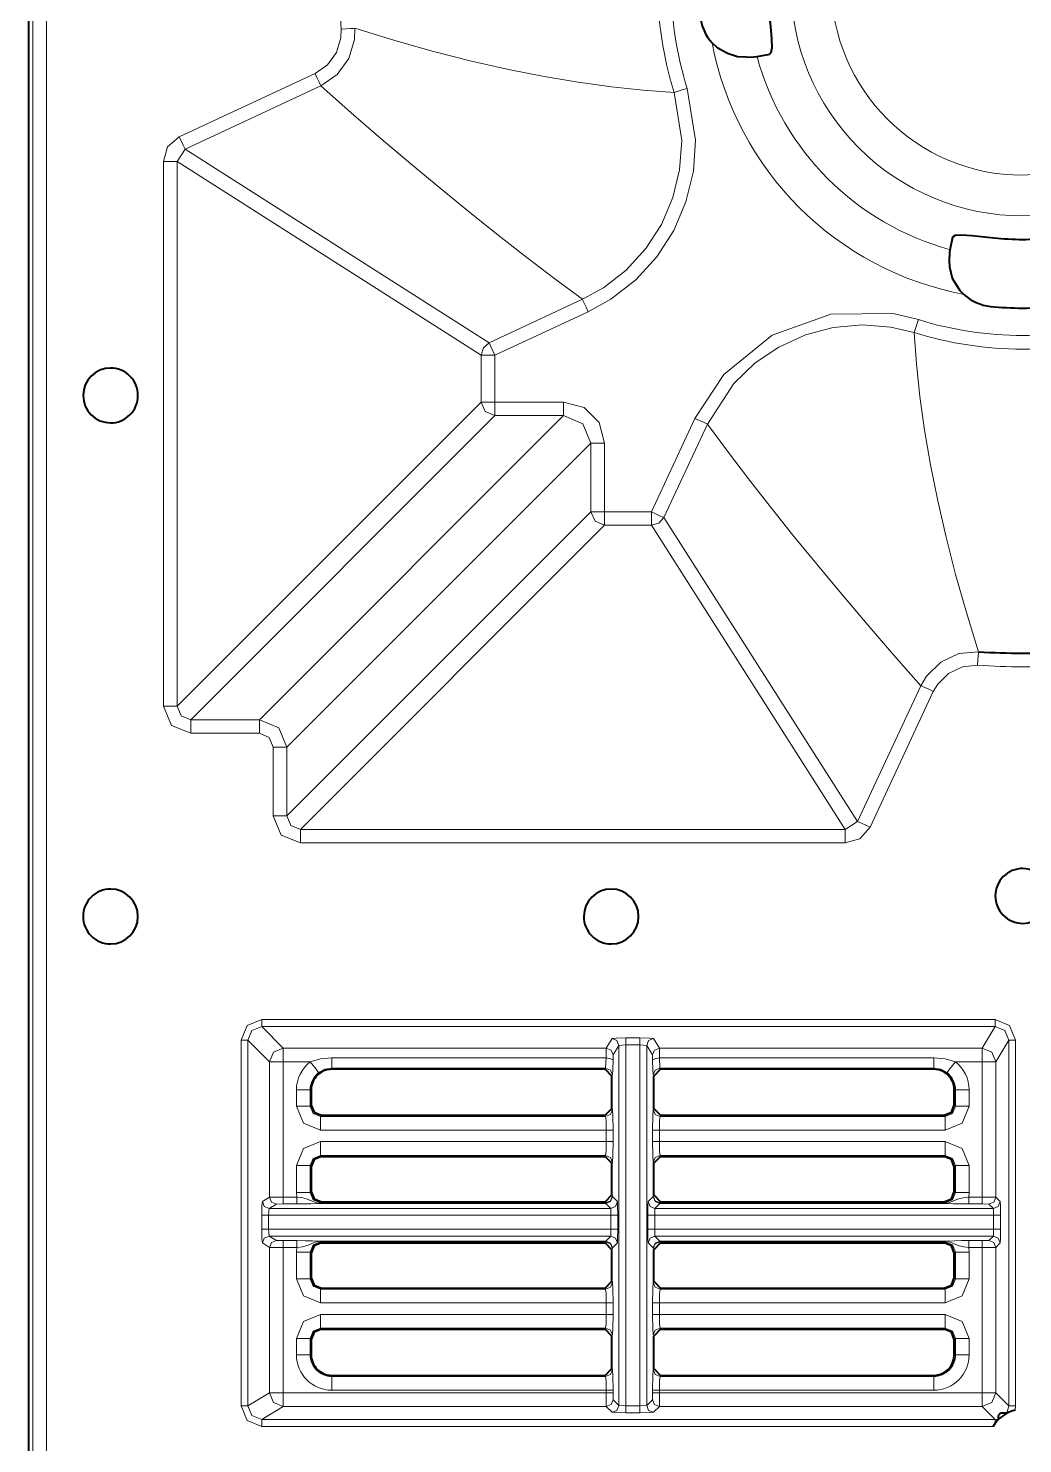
# Model space of a CAD drawing. Header units: millimetres. Extents: x 0 to 2941, y -405 to 1422.
# Drawn here: x 121.6 to 194.1, y 519.2 to 622.5 of the extents above; entities that cross this region are included whole.
import ezdxf

# ---------------------------------------------------------------- set-up
doc = ezdxf.new("R2010")
doc.units = ezdxf.units.MM
doc.layers.add('FINE', color=9, linetype='Continuous')
doc.layers.add('OUTLINE', color=7, linetype='Continuous')

msp = doc.modelspace()

# ---------------------------------------------------------------- linework, layer by layer
at = {"layer": 'FINE', "lineweight": 9}
for p, q in [((121.91, 135.69), (121.91, 685.66)), ((122.91, 685.66), (122.91, 135.69)), ((132.57, 614.56), (142.48, 619.18)), ((142.9, 618.27), (133, 613.65)), ((133, 613.65), (132.42, 612.75)), ((133, 613.65), (155.17, 599.53)), ((131.42, 573.04), (131.42, 612.75)), ((154.59, 598.62), (132.42, 612.75)), ((132.42, 612.75), (132.42, 573.04)), ((155.17, 599.53), (161.97, 602.7)), ((162.39, 601.8), (155.59, 598.62)), ((154.59, 595.21), (154.59, 598.62)), ((155.59, 598.62), (155.59, 595.21)), ((132.42, 573.04), (154.59, 595.21)), ((155.59, 595.21), (160.6, 595.21)), ((167, 587.21), (170.17, 594.02)), ((162.59, 592.22), (140.42, 570.05)), ((163.59, 592.22), (163.59, 587.21)), ((140.42, 565.04), (162.59, 587.21)), ((163.59, 587.21), (167, 587.21)), ((163.59, 586.22), (141.42, 564.04)), ((167, 586.22), (163.59, 586.22)), ((181.13, 564.04), (167, 586.22)), ((187.55, 574.1), (182.94, 564.2)), ((138.42, 571.05), (133.42, 571.05)), ((139.42, 565.04), (139.42, 570.05)), ((140.42, 570.05), (140.42, 565.04)), ((141.42, 564.04), (181.13, 564.04)), ((181.13, 564.04), (182.03, 564.62)), ((181.13, 563.05), (141.42, 563.05)), ((138.59, 550.17), (192.05, 550.17)), ((192.05, 549.67), (138.59, 549.67)), ((138.59, 549.67), (140.16, 548.09)), ((191.11, 548.09), (192.05, 549.67)), ((137.09, 522), (137.09, 548.67)), ((137.59, 548.67), (137.59, 522)), ((139.16, 547.09), (137.59, 548.67)), ((163.71, 548.09), (164.13, 548.79)), ((164.63, 548.29), (164.21, 547.59)), ((165.13, 548.34), (164.63, 548.29)), ((164.63, 522.03), (164.63, 548.29)), ((165.13, 548.84), (166.16, 548.84)), ((166.66, 548.29), (166.16, 548.34)), ((167.16, 548.79), (167.58, 548.09)), ((193.05, 548.67), (192.11, 547.09)), ((193.05, 522), (193.05, 548.67)), ((193.55, 548.67), (193.55, 522)), ((140.16, 548.09), (163.71, 548.09)), ((143.7, 547.37), (163.7, 547.37)), ((163.66, 546.64), (163.7, 547.37)), ((163.7, 547.37), (163.71, 548.09)), ((164.21, 547.59), (164.2, 547.23)), ((167.09, 547.23), (167.08, 547.59)), ((167.58, 548.09), (167.59, 547.37)), ((167.58, 548.09), (191.11, 548.09)), ((167.59, 547.37), (167.62, 546.64)), ((167.59, 547.37), (187.58, 547.37)), ((139.16, 537.22), (139.16, 547.09)), ((140.16, 547.09), (140.16, 537.23)), ((142.13, 547.09), (140.16, 547.09)), ((163.66, 546.64), (143.7, 546.64)), ((143.7, 546.64), (143.7, 546.55)), ((163.62, 546.55), (163.66, 546.64)), ((164.16, 546.14), (164.12, 546.05)), ((167.17, 546.05), (167.12, 546.14)), ((187.58, 546.64), (167.62, 546.64)), ((167.62, 546.64), (167.67, 546.55)), ((187.58, 546.55), (187.58, 546.64)), ((191.11, 547.09), (189.16, 547.09)), ((191.11, 537.23), (191.11, 547.09)), ((192.11, 547.09), (192.11, 537.22)), ((141.12, 543.86), (141.12, 545.05)), ((142.12, 545.05), (142.12, 543.86)), ((142.2, 545.05), (142.12, 545.05)), ((189.17, 545.05), (189.08, 545.05)), ((189.17, 543.86), (189.17, 545.05)), ((190.16, 545.05), (190.16, 543.86)), ((142.12, 543.86), (142.2, 543.94)), ((142.95, 543.19), (142.87, 543.11)), ((164.12, 543.69), (164.16, 543.61)), ((167.13, 543.61), (167.17, 543.69)), ((189.08, 543.94), (189.17, 543.86)), ((164.2, 542.11), (164.2, 541.27)), ((167.09, 541.27), (167.09, 542.11)), ((167.59, 542.11), (167.59, 541.27)), ((188.42, 542.11), (167.59, 542.11)), ((167.59, 541.27), (188.42, 541.27)), ((188.34, 540.19), (188.42, 540.27)), ((141.12, 537.56), (141.12, 539.52)), ((164.16, 539.77), (164.12, 539.69)), ((167.17, 539.69), (167.13, 539.77)), ((190.16, 539.52), (190.16, 537.56)), ((138.64, 536.9), (139.16, 537.22)), ((140.16, 537.23), (141.15, 537.23)), ((141.15, 537.23), (141.12, 537.56)), ((142.95, 536.89), (142.87, 536.81)), ((164.12, 537.39), (164.16, 537.31)), ((164.16, 537.31), (164.17, 537.26)), ((164.17, 537.26), (164.53, 536.9)), ((166.76, 536.9), (167.12, 537.26)), ((167.12, 537.26), (167.13, 537.31)), ((167.13, 537.31), (167.17, 537.39)), ((167.63, 536.81), (167.62, 536.77)), ((167.62, 536.77), (188.42, 536.77)), ((167.67, 536.89), (167.63, 536.81)), ((167.63, 536.81), (188.42, 536.81)), ((188.42, 536.81), (188.34, 536.89)), ((190.16, 537.56), (190.13, 537.23)), ((190.13, 537.23), (191.11, 537.23)), ((138.59, 534.88), (138.59, 535.9)), ((139.14, 536.4), (139.09, 535.9)), ((139.66, 536.72), (139.14, 536.4)), ((140.16, 536.73), (139.66, 536.72)), ((141.15, 536.73), (140.16, 536.73)), ((164.05, 535.9), (164.03, 536.4)), ((164.05, 534.88), (164.05, 535.9)), ((166.74, 534.88), (166.74, 535.9)), ((167.26, 536.4), (167.24, 535.9)), ((167.62, 536.76), (167.26, 536.4)), ((167.26, 536.4), (191.93, 536.4)), ((188.42, 536.76), (167.62, 536.76)), ((191.11, 536.73), (190.13, 536.73)), ((191.61, 536.72), (191.11, 536.73)), ((191.93, 536.4), (191.61, 536.72)), ((191.95, 535.9), (191.93, 536.4)), ((191.95, 534.88), (191.95, 535.9)), ((139.09, 534.88), (164.05, 534.88)), ((139.09, 534.88), (139.14, 534.38)), ((164.03, 534.38), (164.05, 534.88)), ((167.24, 534.88), (167.26, 534.38)), ((191.93, 534.38), (191.95, 534.88)), ((139.16, 533.56), (138.64, 533.88)), ((164.03, 534.38), (139.14, 534.38)), ((163.67, 534), (142.87, 534)), ((142.87, 533.97), (142.95, 533.89)), ((163.66, 533.97), (142.87, 533.97)), ((163.62, 533.89), (163.66, 533.97)), ((163.66, 533.97), (163.67, 534)), ((164.53, 533.88), (164.17, 533.52)), ((167.12, 533.52), (166.76, 533.88)), ((191.93, 534.38), (167.26, 534.38)), ((167.26, 534.38), (167.62, 534.02)), ((167.62, 534.02), (188.42, 534.02)), ((188.42, 534), (167.62, 534)), ((167.62, 534), (167.63, 533.97)), ((188.42, 533.97), (167.63, 533.97)), ((167.63, 533.97), (167.67, 533.89)), ((188.34, 533.89), (188.42, 533.97)), ((190.13, 534.05), (191.11, 534.05)), ((191.11, 534.05), (191.61, 534.06)), ((191.61, 534.06), (191.93, 534.38)), ((192.43, 533.88), (192.11, 533.56)), ((139.16, 522.95), (139.16, 533.56)), ((140.16, 533.55), (140.16, 522.95)), ((141.15, 533.55), (140.16, 533.55)), ((141.12, 533.22), (141.15, 533.55)), ((141.12, 531.26), (141.12, 533.22)), ((142.2, 533.14), (142.12, 533.22)), ((142.12, 533.22), (142.12, 531.26)), ((164.16, 533.47), (164.12, 533.39)), ((164.17, 533.52), (164.16, 533.47)), ((167.13, 533.47), (167.12, 533.52)), ((167.17, 533.39), (167.13, 533.47)), ((189.17, 533.22), (189.08, 533.14)), ((190.16, 533.22), (190.16, 531.26)), ((191.11, 522.95), (191.11, 533.55)), ((192.11, 533.56), (192.11, 522.95)), ((142.12, 531.26), (142.2, 531.34)), ((142.95, 530.59), (142.87, 530.51)), ((164.12, 531.09), (164.16, 531.01)), ((167.13, 531.01), (167.17, 531.09)), ((167.67, 530.59), (167.63, 530.51)), ((188.42, 530.51), (188.34, 530.59)), ((167.63, 530.51), (188.42, 530.51)), ((163.7, 529.51), (142.87, 529.51)), ((142.87, 528.67), (163.7, 528.67)), ((163.7, 528.67), (163.7, 529.51)), ((164.2, 529.51), (164.2, 528.67)), ((167.09, 528.67), (167.09, 529.51)), ((188.42, 529.51), (167.59, 529.51)), ((167.59, 529.51), (167.59, 528.67)), ((167.59, 528.67), (188.42, 528.67)), ((167.63, 527.67), (167.67, 527.59)), ((188.42, 527.67), (167.63, 527.67)), ((188.34, 527.59), (188.42, 527.67)), ((141.12, 525.72), (141.12, 526.92)), ((142.2, 526.84), (142.12, 526.92)), ((142.12, 526.92), (142.12, 525.72)), ((164.16, 527.17), (164.12, 527.09)), ((167.17, 527.09), (167.13, 527.17)), ((189.17, 526.92), (189.08, 526.84)), ((189.17, 525.72), (189.17, 526.92)), ((190.16, 526.92), (190.16, 525.72)), ((142.12, 525.72), (142.2, 525.72)), ((189.08, 525.72), (189.17, 525.72)), ((164.12, 524.72), (164.16, 524.64)), ((167.13, 524.64), (167.17, 524.72)), ((143.7, 524.22), (143.7, 524.14)), ((143.7, 524.14), (163.66, 524.14)), ((163.66, 524.14), (163.62, 524.22)), ((167.67, 524.22), (167.63, 524.14)), ((167.63, 524.14), (187.58, 524.14)), ((187.58, 524.14), (187.58, 524.22)), ((137.59, 522), (139.16, 522.95)), ((140.16, 522.95), (163.7, 522.95)), ((163.7, 523.14), (143.7, 523.14)), ((163.7, 522.95), (163.7, 523.14)), ((164.2, 523.14), (164.2, 522.95)), ((164.2, 522.95), (164.21, 522.45)), ((164.21, 522.45), (164.63, 522.03)), ((166.66, 522.03), (167.08, 522.45)), ((167.08, 522.45), (167.09, 522.95)), ((167.09, 522.95), (167.09, 523.14)), ((167.59, 522.95), (191.11, 522.95)), ((192.11, 522.95), (193.05, 522)), ((164.63, 522.03), (165.13, 522)), ((166.16, 521.5), (165.13, 521.5)), ((166.16, 522), (166.66, 522.03)), ((192.9, 521.46), (193.05, 522)), ((193.55, 522), (193.52, 521.68)), ((191.91, 520.5), (138.59, 520.5)), ((192.05, 521), (192.31, 521.04))]:
    msp.add_line(p, q, dxfattribs=at)
for points in [[(177.17, 625.69, 0.414214), (194.07, 608.79, 0.414213), (210.97, 625.69, 0.414214), (194.07, 642.59), (191.79, 642.43), (189.6, 641.98), (187.52, 641.25), (185.57, 640.27), (183.77, 639.05), (182.14, 637.62), (180.71, 635.99), (179.49, 634.19), (178.5, 632.24), (177.78, 630.16), (177.32, 627.97)], [(208.01, 625.69, 0.414215), (194.07, 639.63, 0.414212), (180.12, 625.69, 0.414211), (194.07, 611.75), (195.95, 611.87), (197.76, 612.25), (199.47, 612.85), (201.08, 613.66), (202.57, 614.67), (203.91, 615.85), (205.09, 617.19), (206.1, 618.68), (206.91, 620.28), (207.51, 622), (207.88, 623.81)]]:
    msp.add_lwpolyline(points, format="xyb", close=True, dxfattribs=at)
for points in [[(168.65, 633.59, 0.151875), (168.65, 617.79)], [(169.6, 633.3, 0.151872), (169.6, 618.08)], [(144.38, 628.98, 0.033064), (144.38, 622.4)], [(171.43, 621.4, 0.308304), (189.78, 603.06)], [(174.7, 620.4, 0.265412), (188.78, 606.32)], [(186.46, 601.22, 0.151863), (201.67, 601.22)], [(186.16, 600.27, 0.151876), (201.97, 600.27)], [(190.78, 576.01, 0.03306), (197.36, 576.01)], [(142.13, 547.09, 0.232238), (141.12, 545.05)], [(143.7, 546.64), (143.2, 546.55), (142.74, 546.3, 0.232136), (142.12, 545.05)], [(189.17, 545.05, 0.23222), (188.55, 546.3)], [(190.16, 545.05, 0.232227), (189.16, 547.09)], [(141.12, 525.72, 0.414201), (143.7, 523.14)], [(142.12, 525.72, 0.414237), (143.7, 524.14)], [(187.58, 524.14, 0.414214), (189.17, 525.72)], [(187.58, 523.14, 0.414223), (190.16, 525.72)]]:
    msp.add_lwpolyline(points, format="xyb", dxfattribs=at)
for points in [[(145.38, 622.47), (145.36, 621.65), (144.94, 620.27), (144.09, 619.1), (142.9, 618.27)], [(144.38, 622.4), (144.75, 622.42), (145.07, 622.45), (145.29, 622.46), (145.38, 622.47)], [(145.38, 622.47), (148.29, 621.57), (151.12, 620.77), (153.88, 620.07), (156.57, 619.46), (159.19, 618.94), (161.67, 618.53), (164.08, 618.2), (166.41, 617.95), (168.65, 617.79)], [(142.48, 619.18), (143.39, 619.81), (144.05, 620.71), (144.37, 621.78), (144.38, 622.4)], [(142.48, 619.18), (142.63, 618.84), (142.77, 618.55), (142.86, 618.36), (142.9, 618.27)], [(161.97, 602.7), (159.96, 604.19), (157.92, 605.75), (155.84, 607.37), (153.73, 609.05), (151.6, 610.8), (149.47, 612.57), (147.31, 614.41), (145.12, 616.31), (142.9, 618.27)], [(161.97, 602.7), (163.5, 603.55), (165.15, 604.82), (166.6, 606.4), (167.73, 608.15), (168.57, 610.12), (169.06, 612.14), (169.21, 614.28), (168.65, 617.79)], [(169.6, 618.08), (170.21, 614.3), (170.06, 612.05), (169.52, 609.8), (168.64, 607.73), (167.39, 605.79), (165.87, 604.13), (164.04, 602.71), (162.39, 601.8)], [(169.6, 618.08), (169.25, 617.97), (168.94, 617.88), (168.73, 617.81), (168.65, 617.79)], [(131.42, 612.75), (131.73, 613.82), (132.57, 614.56)], [(132.57, 614.56), (132.86, 613.94), (133, 613.65)], [(131.42, 612.75), (132.11, 612.75), (132.42, 612.75)], [(162.39, 601.8), (162.24, 602.13), (162.1, 602.42), (162.01, 602.62), (161.97, 602.7)], [(170.17, 594.02), (172.27, 597.23), (175.8, 600.09), (180.08, 601.63), (184.62, 601.66), (186.46, 601.22)], [(186.16, 600.27), (184.46, 600.67), (182.39, 600.84), (180.25, 600.64), (178.24, 600.11), (176.29, 599.22), (174.57, 598.06), (173.02, 596.57), (171.08, 593.6)], [(186.16, 600.27), (186.19, 600.36), (186.26, 600.57), (186.35, 600.87), (186.46, 601.22)], [(186.16, 600.27), (186.33, 597.99), (186.58, 595.62), (186.92, 593.16), (187.35, 590.63), (187.87, 588.01), (188.48, 585.36), (189.17, 582.64), (189.96, 579.86), (190.84, 577)], [(154.59, 598.62), (154.75, 599.16), (155.17, 599.53)], [(155.59, 598.62), (155.3, 599.25), (155.17, 599.53)], [(155.59, 598.62), (154.9, 598.62), (154.59, 598.62)], [(155.59, 595.21), (154.9, 595.21), (154.59, 595.21)], [(160.6, 594.22), (155.59, 594.22), (154.89, 594.51), (154.59, 595.21)], [(155.59, 595.21), (155.59, 594.53), (155.59, 594.22)], [(160.6, 595.21), (162.09, 594.81), (163.19, 593.72), (163.59, 592.22)], [(160.6, 595.21), (160.6, 594.53), (160.6, 594.22)], [(155.59, 594.22), (133.42, 572.04), (138.42, 572.04), (160.6, 594.22)], [(162.59, 592.22), (162.01, 593.63), (160.6, 594.22)], [(171.08, 593.6), (167.91, 586.79), (167.54, 586.37), (167, 586.22)], [(171.08, 593.6), (170.99, 593.64), (170.8, 593.73), (170.51, 593.86), (170.17, 594.02)], [(186.65, 574.52), (184.65, 576.78), (182.72, 579.01), (180.85, 581.21), (179.05, 583.38), (177.3, 585.51), (175.66, 587.58), (174.07, 589.61), (172.54, 591.62), (171.08, 593.6)], [(163.59, 592.22), (162.9, 592.22), (162.59, 592.22)], [(163.59, 586.22), (162.89, 586.51), (162.59, 587.21), (162.59, 592.22)], [(163.59, 587.21), (162.9, 587.21), (162.59, 587.21)], [(163.59, 586.22), (163.59, 586.53), (163.59, 587.21)], [(167.91, 586.79), (167.62, 586.92), (167, 587.21)], [(167, 586.22), (167, 586.53), (167, 587.21)], [(167.91, 586.79), (182.03, 564.62), (186.65, 574.52)], [(186.65, 574.52), (187.06, 575.22), (188.09, 576.24), (189.4, 576.86), (190.84, 577)], [(190.78, 576.01), (189.67, 575.89), (188.66, 575.42), (187.87, 574.64), (187.55, 574.1)], [(190.78, 576.01), (190.8, 576.38), (190.82, 576.69), (190.84, 576.91), (190.84, 577)], [(187.55, 574.1), (187.22, 574.26), (186.93, 574.39), (186.73, 574.49), (186.65, 574.52)], [(131.42, 573.04), (132.11, 573.04), (132.42, 573.04)], [(133.42, 571.05), (132.01, 571.63), (131.42, 573.04)], [(132.42, 573.04), (132.71, 572.33), (133.42, 572.04)], [(133.42, 571.05), (133.42, 571.73), (133.42, 572.04)], [(138.42, 571.05), (138.42, 571.73), (138.42, 572.04)], [(138.42, 572.04), (139.83, 571.46), (140.42, 570.05)], [(139.42, 570.05), (139.13, 570.75), (138.42, 571.05)], [(139.42, 570.05), (140.11, 570.05), (140.42, 570.05)], [(139.42, 565.04), (140.11, 565.04), (140.42, 565.04)], [(141.42, 563.05), (140.01, 563.63), (139.42, 565.04)], [(140.42, 565.04), (140.71, 564.33), (141.42, 564.04)], [(141.42, 563.05), (141.42, 563.73), (141.42, 564.04)], [(182.94, 564.2), (182.2, 563.36), (181.13, 563.05)], [(181.13, 563.05), (181.13, 563.73), (181.13, 564.04)], [(182.94, 564.2), (182.31, 564.49), (182.03, 564.62)], [(137.09, 548.67), (137.53, 549.73), (138.59, 550.17)], [(138.59, 549.67), (137.88, 549.38), (137.59, 548.67)], [(138.59, 550.17), (138.59, 549.82), (138.59, 549.67)], [(192.05, 550.17), (192.05, 549.82), (192.05, 549.67)], [(192.05, 550.17), (193.11, 549.73), (193.55, 548.67)], [(193.05, 548.67), (192.76, 549.38), (192.05, 549.67)], [(137.59, 548.67), (137.43, 548.67), (137.09, 548.67)], [(164.13, 548.79), (164.43, 548.82), (165.13, 548.84)], [(164.63, 548.29), (164.48, 548.65), (164.13, 548.79)], [(165.13, 548.34), (165.13, 548.68), (165.13, 548.84)], [(166.16, 522), (166.16, 548.34), (165.13, 548.34)], [(165.13, 548.34), (165.13, 522), (166.16, 522)], [(166.16, 548.34), (166.16, 548.68), (166.16, 548.84)], [(166.16, 548.84), (166.86, 548.82), (167.16, 548.79)], [(166.66, 548.29), (166.8, 548.65), (167.16, 548.79)], [(167.08, 547.59), (166.66, 548.29), (166.66, 522.03)], [(193.55, 548.67), (193.2, 548.67), (193.05, 548.67)], [(139.16, 547.09), (139.46, 547.8), (140.16, 548.09)], [(140.16, 548.09), (140.16, 547.79), (140.16, 547.09)], [(142.13, 547.09), (142.88, 547.3), (143.7, 547.37)], [(143.7, 547.37), (143.7, 546.86), (143.7, 546.64)], [(164.2, 547.23), (164.05, 547.32), (163.7, 547.37)], [(164.21, 547.59), (164.06, 547.95), (163.71, 548.09)], [(164.2, 547.23), (164.19, 546.47), (164.16, 546.14)], [(167.08, 547.59), (167.22, 547.95), (167.58, 548.09)], [(167.09, 547.23), (167.24, 547.32), (167.59, 547.37)], [(167.12, 546.14), (167.1, 546.47), (167.09, 547.23)], [(187.58, 547.37), (187.58, 546.86), (187.58, 546.64)], [(187.58, 547.37), (188.42, 547.3), (189.16, 547.09)], [(191.11, 548.09), (191.82, 547.8), (192.11, 547.09)], [(191.11, 548.09), (191.11, 547.79), (191.11, 547.09)], [(140.16, 547.09), (139.47, 547.09), (139.16, 547.09)], [(142.13, 547.09), (142.55, 546.55), (142.74, 546.3)], [(164.16, 546.14), (164.02, 546.49), (163.66, 546.64)], [(167.12, 546.14), (167.27, 546.49), (167.62, 546.64)], [(188.55, 546.3), (188.1, 546.55), (187.58, 546.64)], [(189.16, 547.09), (188.74, 546.55), (188.55, 546.3)], [(192.11, 547.09), (191.81, 547.09), (191.11, 547.09)], [(142.12, 545.05), (141.81, 545.05), (141.12, 545.05)], [(190.16, 545.05), (189.48, 545.05), (189.17, 545.05)], [(142.12, 543.86), (141.81, 543.86), (141.12, 543.86)], [(142.87, 542.11), (141.64, 542.62), (141.12, 543.86)], [(142.12, 543.86), (142.34, 543.32), (142.87, 543.11)], [(142.87, 543.11), (163.66, 543.11), (163.62, 543.19)], [(142.87, 543.11), (142.87, 542.8), (142.87, 542.11)], [(163.66, 543.11), (164.01, 543.25), (164.16, 543.61)], [(163.7, 542.11), (163.69, 542.8), (163.66, 543.11)], [(164.16, 543.61), (164.19, 543.14), (164.2, 542.11)], [(167.09, 542.11), (167.1, 543.14), (167.13, 543.61)], [(167.13, 543.61), (167.27, 543.25), (167.63, 543.11)], [(167.63, 543.11), (167.6, 542.8), (167.59, 542.11)], [(167.67, 543.19), (167.63, 543.11), (188.42, 543.11), (188.34, 543.19)], [(188.42, 543.11), (188.95, 543.32), (189.17, 543.86)], [(190.16, 543.86), (189.65, 542.62), (188.42, 542.11)], [(188.42, 543.11), (188.42, 542.8), (188.42, 542.11)], [(189.17, 543.86), (189.48, 543.86), (190.16, 543.86)], [(142.87, 541.27), (163.7, 541.27), (163.7, 542.11), (142.87, 542.11)], [(163.7, 542.11), (164.05, 542.11), (164.2, 542.11)], [(167.09, 542.11), (167.24, 542.11), (167.59, 542.11)], [(141.12, 539.52), (141.64, 540.76), (142.87, 541.27)], [(142.87, 540.27), (142.87, 540.58), (142.87, 541.27)], [(163.66, 540.27), (163.69, 540.58), (163.7, 541.27)], [(163.7, 541.27), (164.05, 541.27), (164.2, 541.27)], [(164.2, 541.27), (164.19, 540.24), (164.16, 539.77)], [(167.09, 541.27), (167.24, 541.27), (167.59, 541.27)], [(167.13, 539.77), (167.1, 540.24), (167.09, 541.27)], [(167.59, 541.27), (167.6, 540.58), (167.63, 540.27)], [(188.42, 540.27), (188.42, 540.58), (188.42, 541.27)], [(188.42, 541.27), (189.65, 540.76), (190.16, 539.52)], [(142.87, 540.27), (142.34, 540.05), (142.12, 539.52)], [(163.62, 540.19), (163.66, 540.27), (142.87, 540.27), (142.95, 540.19)], [(163.66, 540.27), (164.01, 540.12), (164.16, 539.77)], [(167.13, 539.77), (167.27, 540.12), (167.63, 540.27)], [(188.42, 540.27), (167.63, 540.27), (167.67, 540.19)], [(189.17, 539.52), (188.95, 540.05), (188.42, 540.27)], [(142.12, 539.52), (141.81, 539.52), (141.12, 539.52)], [(142.2, 539.44), (142.12, 539.52), (142.12, 537.56), (142.2, 537.64)], [(189.08, 537.64), (189.17, 537.56), (189.17, 539.52), (189.08, 539.44)], [(190.16, 539.52), (189.48, 539.52), (189.17, 539.52)], [(138.59, 535.9), (138.61, 536.6), (138.64, 536.9)], [(138.64, 536.9), (138.78, 536.55), (139.14, 536.4)], [(139.16, 537.22), (139.47, 537.23), (140.16, 537.23)], [(139.16, 537.22), (139.31, 536.86), (139.66, 536.72)], [(140.16, 537.23), (140.16, 536.88), (140.16, 536.73)], [(142.12, 537.56), (141.81, 537.56), (141.12, 537.56)], [(141.15, 537.23), (141.15, 536.88), (141.15, 536.73)], [(141.15, 537.23), (141.52, 537.19), (141.86, 537.11), (142.38, 536.88), (142.52, 536.83), (142.62, 536.8), (142.77, 536.78), (142.84, 536.78), (142.87, 536.77)], [(142.12, 537.56), (142.34, 537.02), (142.87, 536.81)], [(142.87, 536.81), (163.66, 536.81), (163.62, 536.89)], [(142.87, 536.77), (163.67, 536.77), (163.66, 536.81)], [(142.87, 536.77), (142.87, 536.8), (142.87, 536.81)], [(142.87, 536.77), (142.87, 536.76), (142.87, 536.76)], [(164.16, 537.31), (164.01, 536.95), (163.66, 536.81)], [(164.17, 537.26), (164.02, 536.92), (163.67, 536.77)], [(164.17, 537.26), (164.02, 536.9), (163.67, 536.76)], [(163.67, 536.76), (163.67, 536.76), (163.67, 536.77)], [(164.53, 536.9), (164.38, 536.55), (164.03, 536.4)], [(164.53, 536.9), (164.54, 536.6), (164.55, 535.9)], [(166.74, 535.9), (166.74, 536.6), (166.76, 536.9)], [(167.26, 536.4), (166.91, 536.55), (166.76, 536.9)], [(167.62, 536.77), (167.27, 536.92), (167.12, 537.26)], [(167.62, 536.76), (167.27, 536.9), (167.12, 537.26)], [(167.63, 536.81), (167.27, 536.95), (167.13, 537.31)], [(167.62, 536.77), (167.62, 536.76), (167.62, 536.76)], [(188.42, 536.81), (188.95, 537.02), (189.17, 537.56)], [(188.42, 536.77), (188.49, 536.78), (188.57, 536.79), (188.81, 536.85), (189.31, 537.07), (189.73, 537.18), (190.13, 537.23)], [(188.42, 536.77), (188.42, 536.8), (188.42, 536.81)], [(188.42, 536.76), (188.42, 536.76), (188.42, 536.77)], [(190.16, 537.56), (189.48, 537.56), (189.17, 537.56)], [(190.13, 536.73), (190.13, 536.88), (190.13, 537.23)], [(191.11, 536.73), (191.11, 536.88), (191.11, 537.23)], [(191.11, 537.23), (191.81, 537.23), (192.11, 537.22)], [(191.61, 536.72), (191.96, 536.86), (192.11, 537.22)], [(191.93, 536.4), (192.28, 536.55), (192.43, 536.9)], [(192.11, 537.22), (192.43, 536.9), (192.44, 536.6), (192.45, 535.9), (192.45, 534.88)], [(138.59, 535.9), (138.75, 535.9), (139.09, 535.9)], [(164.05, 535.9), (139.09, 535.9), (139.09, 534.88)], [(139.14, 536.4), (164.03, 536.4), (163.67, 536.76)], [(163.67, 536.76), (142.87, 536.76), (142.86, 536.76), (142.83, 536.76), (142.77, 536.76), (142.72, 536.76), (142.65, 536.75), (142.16, 536.74), (141.68, 536.73), (141.15, 536.73)], [(164.55, 535.9), (164.4, 535.9), (164.05, 535.9)], [(164.55, 535.9), (164.55, 534.88), (164.54, 534.18), (164.53, 533.88)], [(167.24, 535.9), (166.89, 535.9), (166.74, 535.9)], [(191.95, 535.9), (167.24, 535.9), (167.24, 534.88), (191.95, 534.88)], [(190.13, 536.73), (189.54, 536.73), (188.99, 536.74), (188.59, 536.75), (188.48, 536.76), (188.44, 536.76), (188.42, 536.76)], [(191.95, 535.9), (192.3, 535.9), (192.45, 535.9)], [(138.59, 534.88), (138.75, 534.88), (139.09, 534.88)], [(138.64, 533.88), (138.61, 534.18), (138.59, 534.88)], [(164.55, 534.88), (164.4, 534.88), (164.05, 534.88)], [(167.24, 534.88), (166.89, 534.88), (166.74, 534.88)], [(166.76, 533.88), (166.74, 534.18), (166.74, 534.88)], [(191.95, 534.88), (192.3, 534.88), (192.45, 534.88)], [(192.45, 534.88), (192.44, 534.18), (192.43, 533.88)], [(138.64, 533.88), (138.78, 534.23), (139.14, 534.38)], [(139.14, 534.38), (139.66, 534.06), (140.16, 534.05), (141.15, 534.05)], [(139.16, 533.56), (139.31, 533.91), (139.66, 534.06)], [(140.16, 533.55), (140.16, 533.9), (140.16, 534.05)], [(141.15, 533.55), (141.15, 533.9), (141.15, 534.05)], [(141.15, 534.05), (141.75, 534.04), (142.29, 534.03), (142.7, 534.02), (142.81, 534.02), (142.84, 534.02), (142.87, 534.02)], [(142.87, 534), (142.8, 534), (142.71, 533.99), (142.47, 533.93), (141.98, 533.71), (141.56, 533.6), (141.15, 533.55)], [(142.87, 533.97), (142.34, 533.75), (142.12, 533.22)], [(142.87, 534.02), (163.67, 534.02), (164.03, 534.38)], [(142.87, 534), (142.87, 534.01), (142.87, 534.02)], [(142.87, 533.97), (142.87, 533.98), (142.87, 534)], [(164.16, 533.47), (164.01, 533.82), (163.66, 533.97)], [(164.17, 533.52), (164.02, 533.87), (163.67, 534.02)], [(163.67, 534), (163.67, 534.01), (163.67, 534.02)], [(164.17, 533.52), (164.02, 533.86), (163.67, 534)], [(164.53, 533.88), (164.38, 534.23), (164.03, 534.38)], [(167.26, 534.38), (166.91, 534.23), (166.76, 533.88)], [(167.62, 534.02), (167.27, 533.87), (167.12, 533.52)], [(167.62, 534), (167.27, 533.86), (167.12, 533.52)], [(167.63, 533.97), (167.27, 533.82), (167.13, 533.47)], [(167.62, 534.02), (167.62, 534.01), (167.62, 534)], [(188.42, 534.02), (188.43, 534.02), (188.46, 534.02), (188.52, 534.02), (188.57, 534.02), (188.64, 534.02), (189.13, 534.04), (189.6, 534.05), (190.13, 534.05)], [(188.42, 534.02), (188.42, 534.01), (188.42, 534)], [(190.13, 533.55), (189.77, 533.59), (189.43, 533.67), (188.91, 533.89), (188.77, 533.94), (188.67, 533.97), (188.52, 534), (188.45, 534), (188.42, 534)], [(188.42, 533.97), (188.42, 533.98), (188.42, 534)], [(189.17, 533.22), (188.95, 533.75), (188.42, 533.97)], [(190.13, 534.05), (190.13, 533.9), (190.13, 533.55)], [(191.11, 534.05), (191.11, 533.9), (191.11, 533.55)], [(191.61, 534.06), (191.96, 533.91), (192.11, 533.56)], [(191.93, 534.38), (192.28, 534.23), (192.43, 533.88)], [(140.16, 533.55), (139.47, 533.55), (139.16, 533.56)], [(142.12, 533.22), (141.81, 533.22), (141.12, 533.22)], [(189.08, 531.34), (189.17, 531.26), (189.17, 533.22)], [(190.16, 533.22), (189.48, 533.22), (189.17, 533.22)], [(191.11, 533.55), (190.13, 533.55), (190.16, 533.22)], [(192.11, 533.56), (191.81, 533.55), (191.11, 533.55)], [(142.12, 531.26), (141.81, 531.26), (141.12, 531.26)], [(142.87, 529.51), (141.64, 530.02), (141.12, 531.26)], [(142.12, 531.26), (142.34, 530.72), (142.87, 530.51)], [(142.87, 530.51), (163.66, 530.51), (163.62, 530.59)], [(163.66, 530.51), (164.01, 530.65), (164.16, 531.01)], [(164.16, 531.01), (164.19, 530.54), (164.2, 529.51)], [(167.09, 529.51), (167.1, 530.54), (167.13, 531.01)], [(167.13, 531.01), (167.27, 530.65), (167.63, 530.51)], [(188.42, 530.51), (188.95, 530.72), (189.17, 531.26)], [(190.16, 531.26), (189.65, 530.02), (188.42, 529.51)], [(190.16, 531.26), (189.48, 531.26), (189.17, 531.26)], [(142.87, 529.51), (142.87, 530.2), (142.87, 530.51)], [(163.7, 529.51), (163.69, 530.2), (163.66, 530.51)], [(167.63, 530.51), (167.6, 530.2), (167.59, 529.51)], [(188.42, 529.51), (188.42, 530.2), (188.42, 530.51)], [(141.12, 526.92), (141.64, 528.16), (142.87, 528.67)], [(142.87, 527.67), (142.87, 527.98), (142.87, 528.67)], [(163.66, 527.67), (163.69, 527.98), (163.7, 528.67)], [(163.7, 529.51), (164.05, 529.51), (164.2, 529.51)], [(163.7, 528.67), (164.05, 528.67), (164.2, 528.67)], [(164.2, 528.67), (164.19, 527.64), (164.16, 527.17)], [(167.09, 529.51), (167.24, 529.51), (167.59, 529.51)], [(167.09, 528.67), (167.24, 528.67), (167.59, 528.67)], [(167.13, 527.17), (167.1, 527.64), (167.09, 528.67)], [(167.59, 528.67), (167.6, 527.98), (167.63, 527.67)], [(188.42, 527.67), (188.42, 527.98), (188.42, 528.67)], [(188.42, 528.67), (189.65, 528.16), (190.16, 526.92)], [(142.87, 527.67), (142.34, 527.45), (142.12, 526.92)], [(163.62, 527.59), (163.66, 527.67), (142.87, 527.67), (142.95, 527.59)], [(163.66, 527.67), (164.01, 527.52), (164.16, 527.17)], [(167.13, 527.17), (167.27, 527.52), (167.63, 527.67)], [(189.17, 526.92), (188.95, 527.45), (188.42, 527.67)], [(141.12, 526.92), (141.81, 526.92), (142.12, 526.92)], [(189.17, 526.92), (189.48, 526.92), (190.16, 526.92)], [(141.12, 525.72), (141.81, 525.72), (142.12, 525.72)], [(189.17, 525.72), (189.48, 525.72), (190.16, 525.72)], [(164.16, 524.64), (164.01, 524.29), (163.66, 524.14)], [(164.16, 524.64), (164.19, 524.17), (164.2, 523.14)], [(167.09, 523.14), (167.1, 524.17), (167.13, 524.64)], [(167.63, 524.14), (167.27, 524.29), (167.13, 524.64)], [(143.7, 523.14), (143.7, 523.83), (143.7, 524.14)], [(163.7, 523.14), (163.69, 523.83), (163.66, 524.14)], [(167.63, 524.14), (167.6, 523.83), (167.59, 523.14)], [(187.58, 523.14), (187.58, 523.83), (187.58, 524.14)], [(140.16, 521.95), (139.46, 522.24), (139.16, 522.95)], [(140.16, 522.95), (139.47, 522.95), (139.16, 522.95)], [(140.16, 522.95), (140.16, 522.25), (140.16, 521.95)], [(164.2, 523.14), (164.05, 523.14), (163.7, 523.14)], [(164.2, 522.95), (164.05, 522.95), (163.7, 522.95)], [(163.71, 521.95), (163.7, 522.25), (163.7, 522.95)], [(164.21, 522.45), (164.06, 522.09), (163.71, 521.95)], [(167.08, 522.45), (167.22, 522.09), (167.58, 521.95)], [(167.59, 523.14), (167.24, 523.14), (167.09, 523.14)], [(167.09, 522.95), (167.24, 522.95), (167.59, 522.95)], [(167.59, 522.95), (167.59, 522.25), (167.58, 521.95)], [(187.58, 523.14), (167.59, 523.14), (167.59, 522.95)], [(192.11, 522.95), (191.81, 522.95), (191.11, 522.95)], [(192.11, 522.95), (191.82, 522.24), (191.11, 521.95)], [(191.11, 522.95), (191.11, 522.25), (191.11, 521.95)], [(137.59, 522), (137.43, 522), (137.09, 522)], [(138.59, 520.5), (137.53, 520.94), (137.09, 522)], [(137.59, 522), (137.88, 521.3), (138.59, 521)], [(164.13, 521.53), (163.71, 521.95), (140.16, 521.95), (138.59, 521)], [(138.59, 521), (192.05, 521), (191.11, 521.95)], [(164.63, 522.03), (164.49, 521.67), (164.13, 521.53)], [(165.13, 521.5), (164.43, 521.51), (164.13, 521.53)], [(165.13, 522), (165.13, 521.65), (165.13, 521.5)], [(166.16, 522), (166.16, 521.65), (166.16, 521.5)], [(167.16, 521.53), (166.86, 521.51), (166.16, 521.5)], [(166.66, 522.03), (166.8, 521.67), (167.16, 521.53)], [(191.11, 521.95), (167.58, 521.95), (167.16, 521.53)], [(193.55, 522), (193.2, 522), (193.05, 522)], [(138.59, 521), (138.59, 520.85), (138.59, 520.5)], [(192.05, 521), (192.05, 520.93), (192.05, 520.73)]]:
    msp.add_lwpolyline(points, dxfattribs=at)
at = {"layer": 'OUTLINE', "lineweight": 40}
for p, q in [((174.7, 620.4), (175.63, 620.59)), ((188.78, 606.32), (188.97, 607.25)), ((163.62, 546.55), (143.7, 546.55)), ((164.12, 546.05), (163.62, 546.55)), ((167.67, 546.55), (167.17, 546.05)), ((187.58, 546.55), (167.67, 546.55)), ((142.2, 545.05), (142.2, 543.94)), ((164.12, 543.69), (164.12, 546.05)), ((167.17, 543.69), (167.17, 546.05)), ((189.08, 543.94), (189.08, 545.05)), ((142.95, 543.19), (163.62, 543.19)), ((163.62, 543.19), (164.12, 543.69)), ((167.17, 543.69), (167.67, 543.19)), ((167.67, 543.19), (188.34, 543.19)), ((142.95, 540.19), (163.62, 540.19)), ((164.12, 539.69), (163.62, 540.19)), ((167.67, 540.19), (167.17, 539.69)), ((167.67, 540.19), (188.34, 540.19)), ((142.2, 539.44), (142.2, 537.64)), ((164.12, 537.39), (164.12, 539.69)), ((167.17, 537.39), (167.17, 539.69)), ((142.95, 536.89), (163.62, 536.89)), ((163.62, 536.89), (164.12, 537.39)), ((167.17, 537.39), (167.67, 536.89)), ((167.67, 536.89), (188.34, 536.89)), ((142.95, 533.89), (163.62, 533.89)), ((164.12, 533.39), (163.62, 533.89)), ((167.67, 533.89), (167.17, 533.39)), ((167.67, 533.89), (188.34, 533.89)), ((142.2, 533.14), (142.2, 531.34)), ((164.12, 531.09), (164.12, 533.39)), ((167.17, 531.09), (167.17, 533.39)), ((189.08, 531.34), (189.08, 533.14)), ((142.95, 530.59), (163.62, 530.59)), ((163.62, 530.59), (164.12, 531.09)), ((167.17, 531.09), (167.67, 530.59)), ((167.67, 530.59), (188.34, 530.59)), ((142.95, 527.59), (163.62, 527.59)), ((164.12, 527.09), (163.62, 527.59)), ((167.67, 527.59), (167.17, 527.09)), ((167.67, 527.59), (188.34, 527.59)), ((142.2, 526.84), (142.2, 525.72)), ((164.12, 524.72), (164.12, 527.09)), ((167.17, 524.72), (167.17, 527.09)), ((189.08, 525.72), (189.08, 526.84)), ((163.62, 524.22), (164.12, 524.72)), ((167.17, 524.72), (167.67, 524.22)), ((143.7, 524.22), (163.62, 524.22)), ((167.67, 524.22), (187.58, 524.22)), ((192.05, 520.73), (191.91, 520.5))]:
    msp.add_line(p, q, dxfattribs=at)
for points in [[(121.58, 1265.69), (121.58, 135.69, 0.414211), (131.57, 125.7)], [(175.56, 627.79, 0.056663), (175.56, 623.59), (175.67, 622.59), (175.76, 621.71), (175.78, 621.04), (175.71, 620.67), (175.63, 620.59)], [(170.56, 623.36, 0.163004), (171.43, 621.4)], [(191.96, 607.19, 0.056644), (196.17, 607.19), (197.16, 607.3), (198.05, 607.38), (198.72, 607.4), (199.09, 607.33), (199.17, 607.25)], [(189.78, 603.06, 0.162995), (191.73, 602.18)], [(191.73, 602.18, 0.049497), (196.4, 602.18)], [(190.84, 577, 0.033094), (197.29, 577)], [(143.7, 546.55, 0.414214), (142.2, 545.05)], [(189.08, 545.05, 0.414218), (187.58, 546.55)], [(142.2, 525.72, 0.414247), (143.7, 524.22)], [(187.58, 524.22, 0.414176), (189.08, 525.72)], [(193.52, 521.68, 0.207821), (191.91, 520.5)]]:
    msp.add_lwpolyline(points, format="xyb", dxfattribs=at)
for points in [[(173.92, 620.35), (173.27, 620.39), (172.54, 620.62), (171.85, 621.02), (171.43, 621.4)], [(173.92, 620.35), (174.47, 620.38), (174.7, 620.4)], [(188.97, 607.25), (189.16, 607.37), (189.64, 607.4), (190.37, 607.36), (191.29, 607.26), (191.96, 607.19)], [(188.72, 605.54), (188.75, 606.1), (188.78, 606.32)], [(189.78, 603.06), (189.51, 603.33), (188.96, 604.22), (188.75, 605.04), (188.72, 605.54)], [(142.2, 543.94), (142.42, 543.41), (142.95, 543.19)], [(188.34, 543.19), (188.87, 543.41), (189.08, 543.94)], [(142.95, 540.19), (142.42, 539.97), (142.2, 539.44)], [(189.08, 537.64), (189.08, 539.44), (188.87, 539.97), (188.34, 540.19)], [(142.2, 537.64), (142.42, 537.11), (142.95, 536.89)], [(188.34, 536.89), (188.87, 537.11), (189.08, 537.64)], [(142.95, 533.89), (142.42, 533.67), (142.2, 533.14)], [(189.08, 533.14), (188.87, 533.67), (188.34, 533.89)], [(142.2, 531.34), (142.42, 530.81), (142.95, 530.59)], [(188.34, 530.59), (188.87, 530.81), (189.08, 531.34)], [(142.95, 527.59), (142.42, 527.37), (142.2, 526.84)], [(189.08, 526.84), (188.87, 527.37), (188.34, 527.59)], [(192.31, 521.04), (192.3, 521.1), (192.31, 521.25), (192.34, 521.34), (192.39, 521.42), (192.4, 521.43), (192.41, 521.44), (192.41, 521.44), (192.42, 521.44), (192.42, 521.44), (192.42, 521.44), (192.42, 521.45), (192.43, 521.45), (192.45, 521.46), (192.49, 521.48), (192.59, 521.5), (192.85, 521.48), (192.9, 521.46)], [(193.52, 521.68), (193.28, 521.61), (193.09, 521.55), (192.96, 521.49), (192.91, 521.47), (192.9, 521.46)], [(192.31, 521.04), (192.3, 521.02), (192.25, 520.97), (192.14, 520.84), (192.05, 520.73)]]:
    msp.add_lwpolyline(points, dxfattribs=at)
for points in [[(129.57, 595.69, 0.414226), (127.57, 597.69, 0.414201), (125.57, 595.69, 0.414201), (127.57, 593.69, 0.414226)], [(196.07, 559.19, 0.414201), (194.07, 561.19, 0.414226), (192.07, 559.19, 0.414226), (194.07, 557.19, 0.414201)], [(125.57, 557.69, 0.414226), (127.57, 555.69, 0.414201), (129.57, 557.69, 0.414201), (127.57, 559.69, 0.414226)], [(162.07, 557.69, 0.414245), (164.07, 555.69, 0.414198), (166.07, 557.69, 0.414204), (164.07, 559.69, 0.414207)]]:
    msp.add_lwpolyline(points, format="xyb", close=True, dxfattribs=at)

doc.saveas('drawing.dxf')
